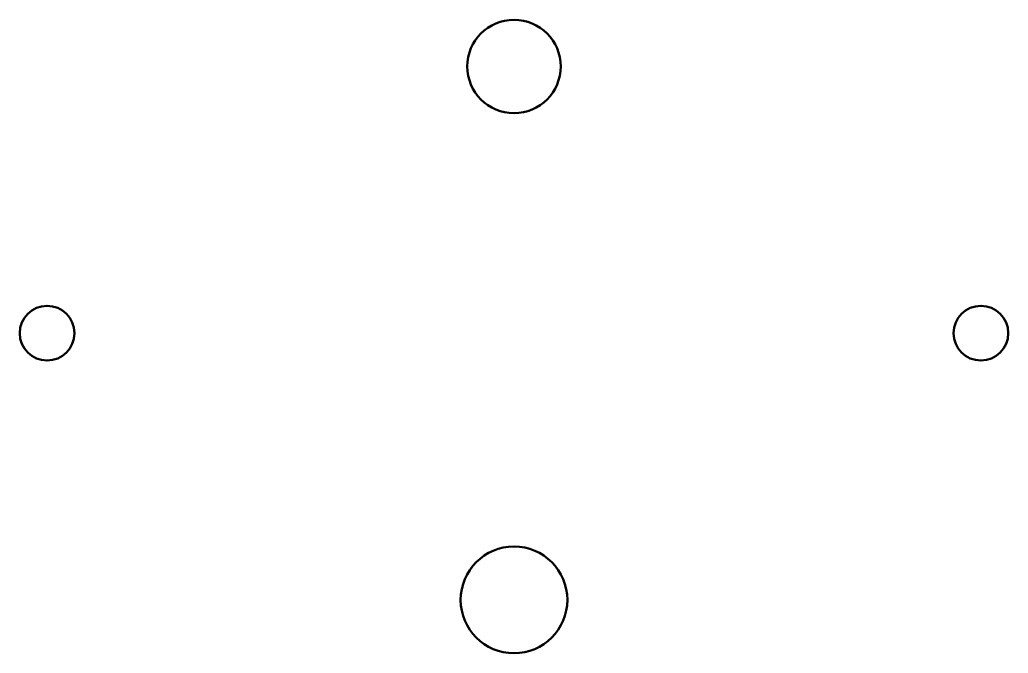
# Model space of a CAD drawing. Header units: millimetres. Extents: x -37 to 37, y -24 to 23.5.
import ezdxf

# ---------------------------------------------------------------- set-up
doc = ezdxf.new("R2010")
doc.units = ezdxf.units.MM
doc.layers.add('cutout', color=178, linetype='Continuous', lineweight=50, true_color=0x000000)

msp = doc.modelspace()

# ---------------------------------------------------------------- linework, layer by layer
at = {"layer": 'cutout'}
for centre, radius in [((0, 20), 3.5), ((-35, 0), 2.05), ((35, 0), 2.05), ((0, -20), 4)]:
    msp.add_circle(centre, radius, dxfattribs=at)

doc.saveas('drawing.dxf')
